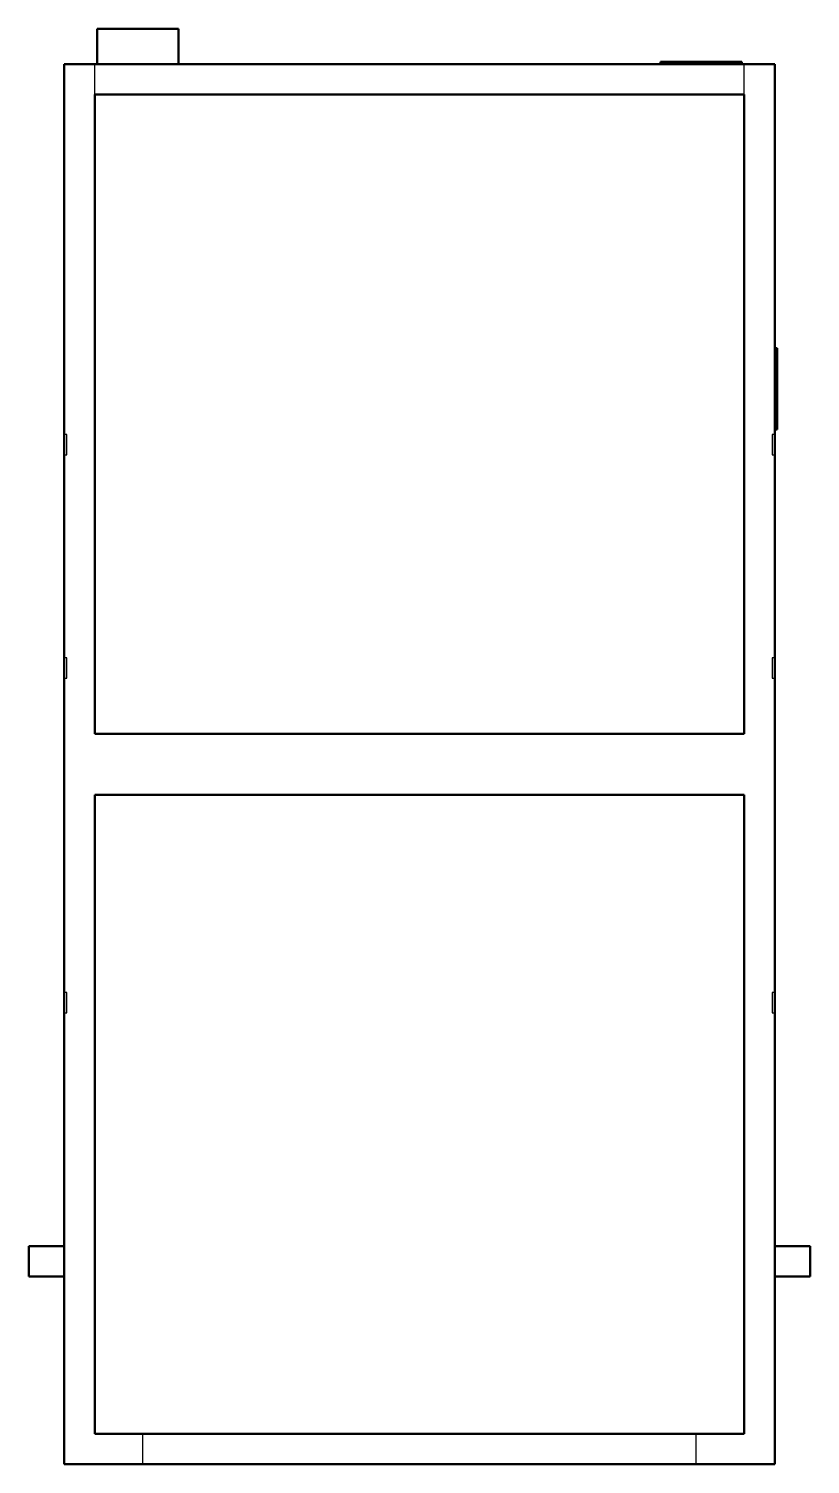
# Model space of a CAD drawing. Header units: inches. Extents: x -9.6 to 9.6, y 0 to 35.4.
import ezdxf

# ---------------------------------------------------------------- set-up
doc = ezdxf.new("R2010")
doc.units = ezdxf.units.IN
doc.header["$MEASUREMENT"] = 0
doc.linetypes.add('Dashed', pattern=[2, 1, -1])
doc.layers.add('AM_0', color=7, linetype='Continuous', lineweight=50)
doc.layers.add('AM_9', color=6, linetype='Dashed', lineweight=25)

msp = doc.modelspace()

# ---------------------------------------------------------------- linework, layer by layer
at = {"layer": 'AM_0'}
for p, q in [((-7.9375, 35.375), (-7.9375, 34.5)), ((-7.9375, 35.375), (-5.9375, 35.375)), ((-5.9375, 34.5), (-5.9375, 35.375)), ((-8.75, 34.5), (8.75, 34.5)), ((-8.75, 34.5), (-8.75, 0)), ((5.9375, 34.5625), (5.9375, 34.5)), ((5.9375, 34.5625), (7.9375, 34.5625)), ((7.9375, 34.5), (7.9375, 34.5625)), ((8.75, 34.5), (8.75, 0)), ((8, 33.75), (-8, 33.75)), ((-8, 33.75), (-8, 18)), ((8, 18), (8, 33.75)), ((8.8125, 27.5), (8.75, 27.5)), ((8.8125, 27.5), (8.8125, 25.5)), ((8.75, 25.5), (8.8125, 25.5)), ((-8, 18), (8, 18)), ((8, 16.5), (-8, 16.5)), ((-8, 16.5), (-8, 0.75)), ((8, 0.75), (8, 16.5)), ((-8.75, 5.375), (-9.625, 5.375)), ((-9.625, 4.625), (-9.625, 5.375)), ((9.625, 5.375), (8.75, 5.375)), ((9.625, 5.375), (9.625, 4.625)), ((-9.625, 4.625), (-8.75, 4.625)), ((8.75, 4.625), (9.625, 4.625)), ((-8, 0.75), (8, 0.75)), ((8.75, 0), (-8.75, 0))]:
    msp.add_line(p, q, dxfattribs=at)
at = {"layer": 'AM_9'}
for p, q in [((-8, 33.75), (-8, 34.5)), ((8, 33.75), (8, 34.5)), ((-8.6875, 25.375), (-8.75, 25.375)), ((-8.6875, 24.875), (-8.6875, 25.375)), ((8.6875, 25.375), (8.6875, 24.875)), ((8.75, 25.375), (8.6875, 25.375)), ((-8.75, 24.875), (-8.6875, 24.875)), ((8.6875, 24.875), (8.75, 24.875)), ((-8.6875, 19.875), (-8.75, 19.875)), ((-8.6875, 19.375), (-8.6875, 19.875)), ((8.6875, 19.875), (8.6875, 19.375)), ((8.75, 19.875), (8.6875, 19.875)), ((-8.75, 19.375), (-8.6875, 19.375)), ((8.6875, 19.375), (8.75, 19.375)), ((-8.6875, 11.625), (-8.75, 11.625)), ((-8.6875, 11.125), (-8.6875, 11.625)), ((8.6875, 11.625), (8.6875, 11.125)), ((8.75, 11.625), (8.6875, 11.625)), ((-8.75, 11.125), (-8.6875, 11.125)), ((8.6875, 11.125), (8.75, 11.125)), ((-6.8125, 0), (-6.8125, 0.75)), ((6.8125, 0), (6.8125, 0.75))]:
    msp.add_line(p, q, dxfattribs=at)

doc.saveas('drawing.dxf')
